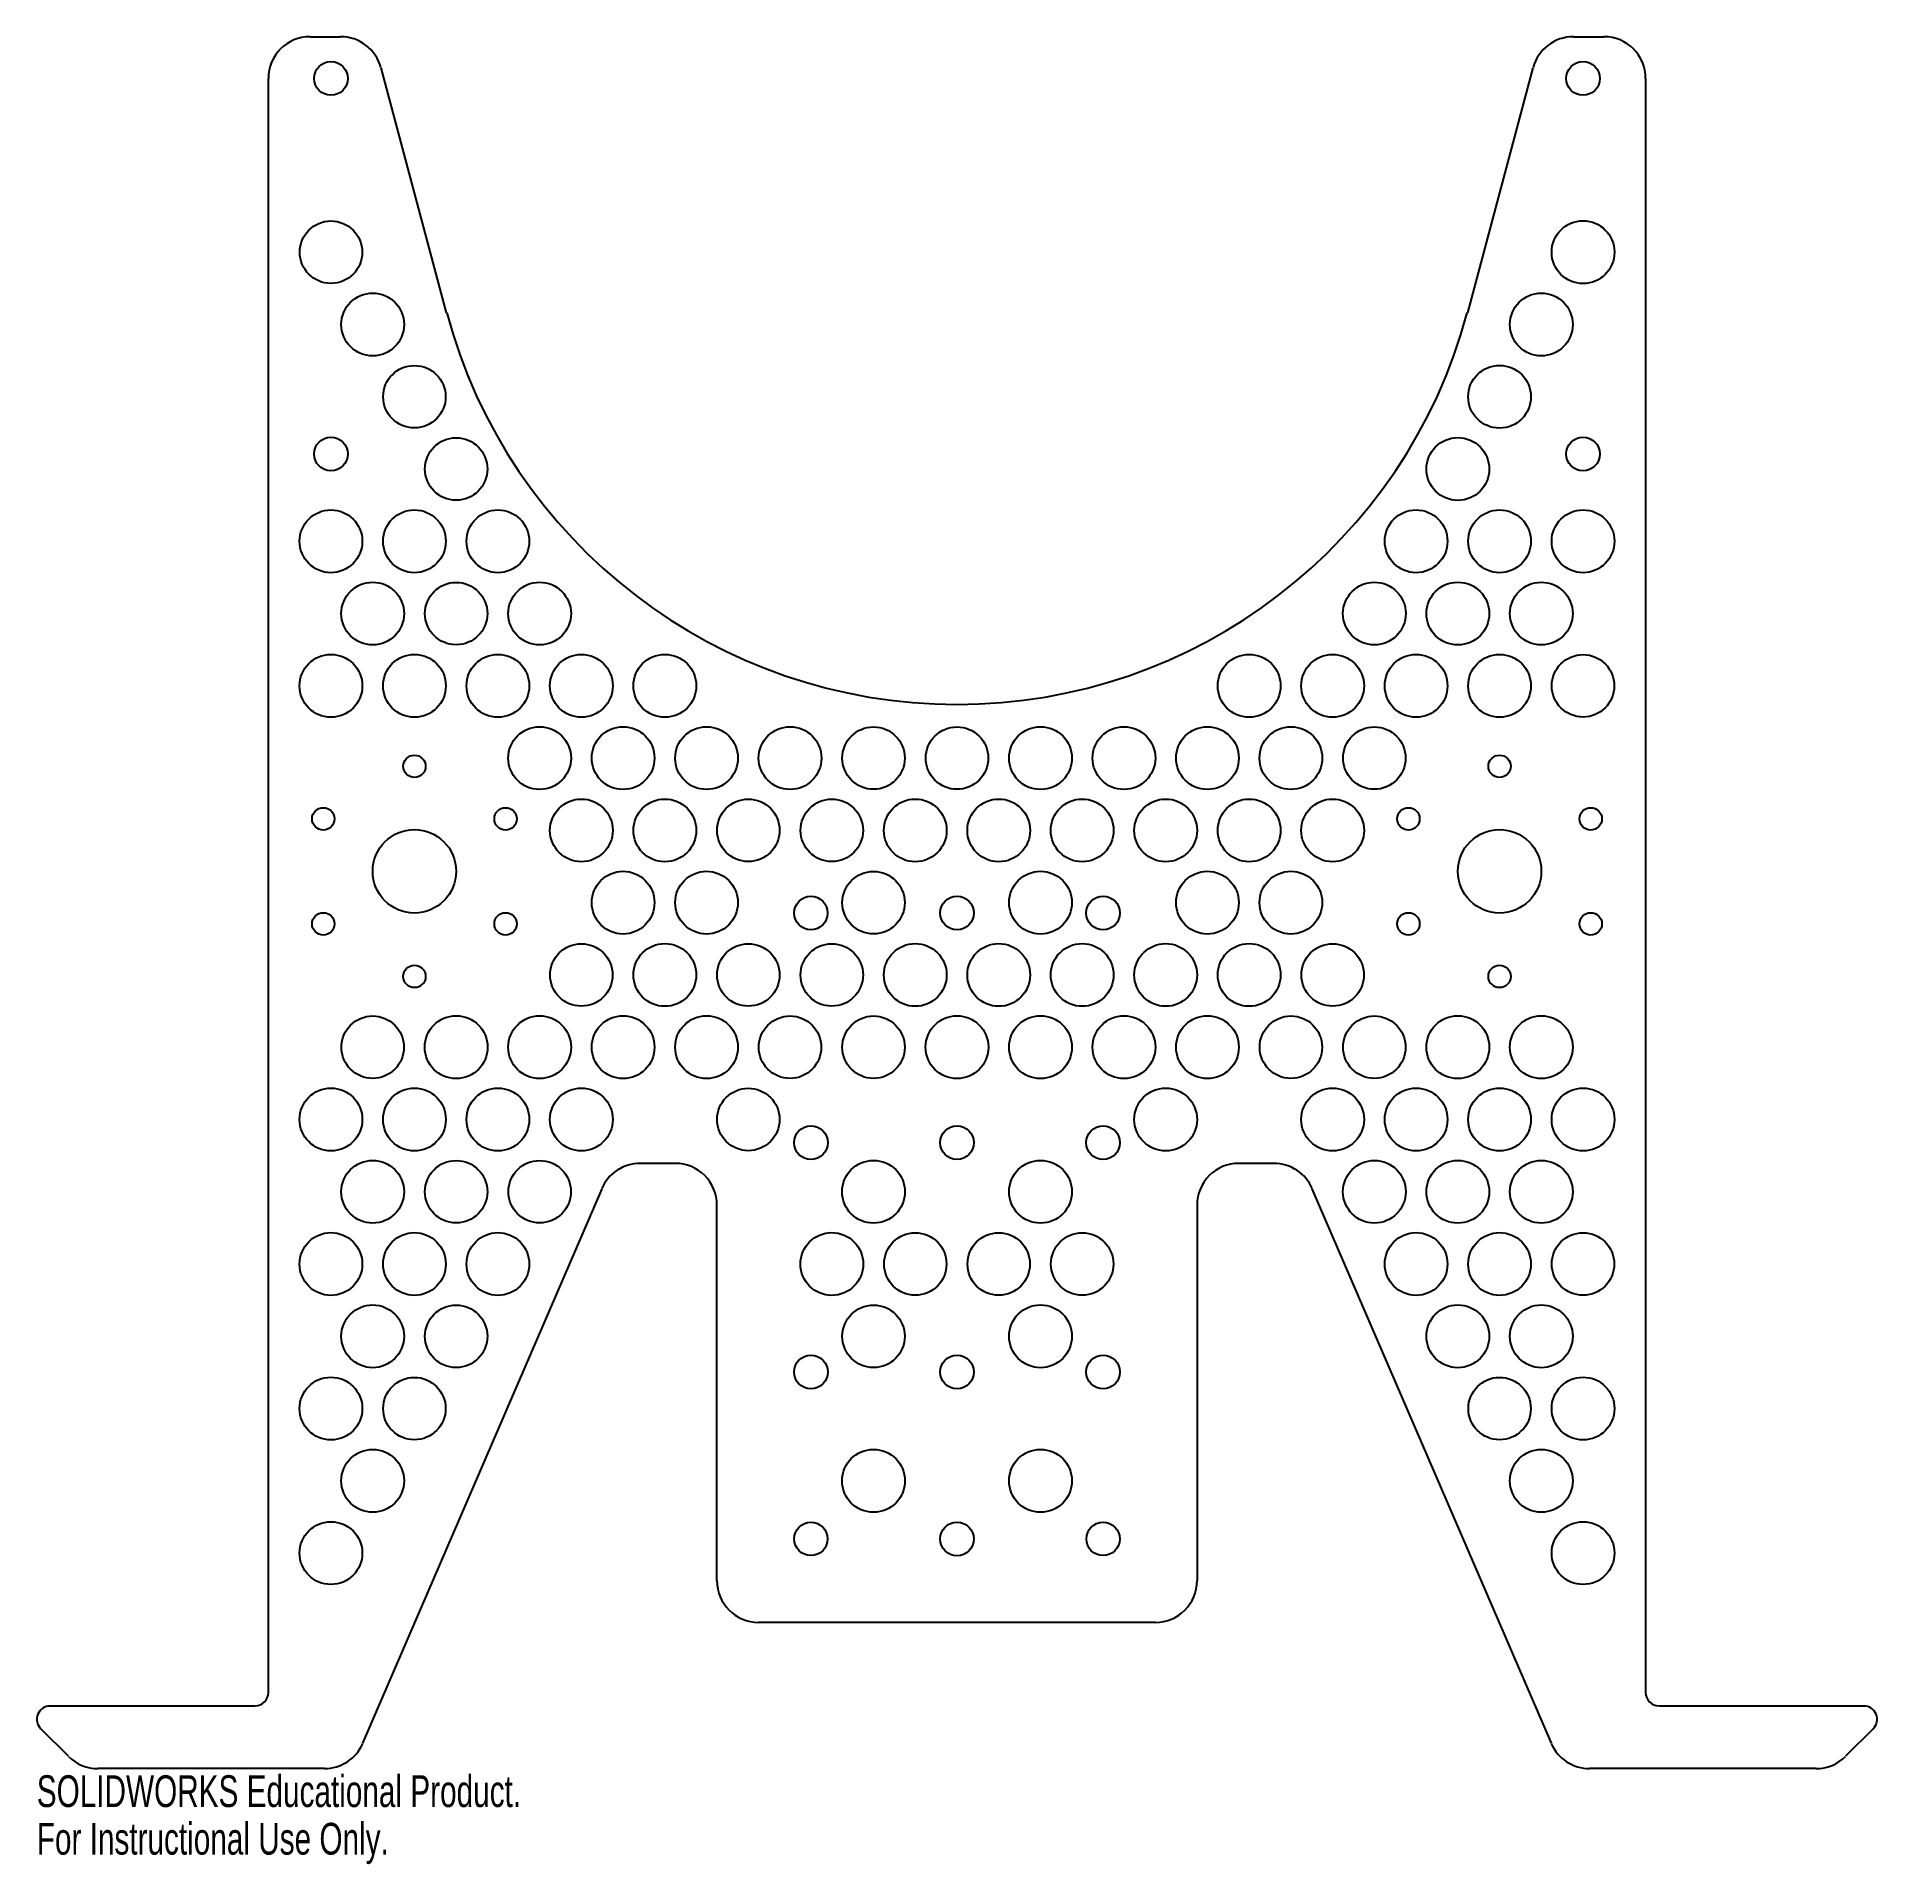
# Model space of a CAD drawing. Header units: inches. Extents: x -5.5 to 5.5, y -5.8 to 5.2.
import ezdxf

# ---------------------------------------------------------------- set-up
doc = ezdxf.new("R2010")
doc.units = ezdxf.units.IN
doc.header["$MEASUREMENT"] = 0
doc.styles.add('SLDTEXTSTYLE0', font='TXT', dxfattribs={"width": 0.7})

msp = doc.modelspace()

# ---------------------------------------------------------------- linework, layer by layer
at = {"color": 7, "linetype": 'Continuous', "lineweight": 25}
for p, q in [((-3.875, 5.188), (-3.692, 5.188)), ((3.692, 5.188), (3.875, 5.188)), ((-3.057, 3.533), (-3.45, 5.002)), ((3.45, 5.002), (3.057, 3.533)), ((-4.125, -4.732), (-4.125, 4.938)), ((4.125, 4.938), (4.125, -4.732)), ((-1.688, -1.562), (-1.898, -1.562)), ((1.898, -1.562), (1.688, -1.562)), ((-2.128, -1.714), (-3.56, -5.036)), ((3.56, -5.036), (2.128, -1.714)), ((-1.438, -4.062), (-1.438, -1.812)), ((1.438, -1.812), (1.438, -4.062)), ((1.188, -4.312), (-1.188, -4.312)), ((-5.432, -4.812), (-4.205, -4.812)), ((4.205, -4.812), (5.432, -4.812)), ((-5.323, -5.114), (-5.488, -4.949)), ((5.488, -4.949), (5.323, -5.114)), ((-3.789, -5.188), (-5.146, -5.188)), ((5.146, -5.188), (3.789, -5.188))]:
    msp.add_line(p, q, dxfattribs=at)
for centre, radius in [((-3.75, 4.938), 0.101), ((3.75, 4.938), 0.101), ((-3.75, 3.897), 0.187), ((3.75, 3.897), 0.188), ((-3.5, 3.464), 0.188), ((3.5, 3.464), 0.188), ((-3.25, 3.031), 0.187), ((3.25, 3.031), 0.188), ((-3.75, 2.688), 0.101), ((-3, 2.598), 0.187), ((3, 2.598), 0.188), ((3.75, 2.688), 0.101), ((-3.75, 2.165), 0.188), ((-3.25, 2.165), 0.188), ((-2.75, 2.165), 0.188), ((2.75, 2.165), 0.188), ((3.25, 2.165), 0.188), ((3.75, 2.165), 0.188), ((-3.5, 1.732), 0.188), ((-3, 1.732), 0.187), ((-2.5, 1.732), 0.188), ((2.5, 1.732), 0.188), ((3, 1.732), 0.188), ((3.5, 1.732), 0.188), ((-3.75, 1.299), 0.188), ((-3.25, 1.299), 0.188), ((-2.75, 1.299), 0.188), ((-2.25, 1.299), 0.188), ((-1.75, 1.299), 0.188), ((1.75, 1.299), 0.188), ((2.25, 1.299), 0.188), ((2.75, 1.299), 0.188), ((3.25, 1.299), 0.188), ((3.75, 1.299), 0.187), ((-2.5, 0.866), 0.188), ((-2, 0.866), 0.188), ((-1.5, 0.866), 0.188), ((-1, 0.866), 0.188), ((-0.5, 0.866), 0.187), ((0, 0.866), 0.187), ((0.5, 0.866), 0.188), ((1, 0.866), 0.188), ((1.5, 0.866), 0.188), ((2, 0.866), 0.188), ((2.5, 0.866), 0.187), ((-3.25, 0.817), 0.0669), ((3.25, 0.817), 0.0669), ((-3.796, 0.502), 0.0669), ((-2.704, 0.502), 0.0669), ((-2.25, 0.433), 0.188), ((-1.75, 0.433), 0.188), ((-1.25, 0.433), 0.187), ((-0.75, 0.433), 0.187), ((-0.25, 0.433), 0.188), ((0.25, 0.433), 0.188), ((0.75, 0.433), 0.188), ((1.25, 0.433), 0.188), ((1.75, 0.433), 0.188), ((2.25, 0.433), 0.188), ((2.704, 0.502), 0.0669), ((3.796, 0.502), 0.0669), ((-3.25, 0.188), 0.25), ((3.25, 0.188), 0.25), ((-2, 0), 0.188), ((-1.5, 0), 0.188), ((-0.5, 0), 0.187), ((0.5, 0), 0.188), ((1.5, 0), 0.188), ((2, 0), 0.188), ((-0.875, -0.062), 0.1), ((0, -0.062), 0.101), ((0.875, -0.062), 0.101), ((-3.796, -0.127), 0.0669), ((-2.704, -0.127), 0.0669), ((2.704, -0.127), 0.0669), ((3.796, -0.127), 0.0669), ((-2.25, -0.433), 0.187), ((-1.75, -0.433), 0.188), ((-1.25, -0.433), 0.187), ((-0.75, -0.433), 0.187), ((-0.25, -0.433), 0.188), ((0.25, -0.433), 0.188), ((0.75, -0.433), 0.188), ((1.25, -0.433), 0.188), ((1.75, -0.433), 0.188), ((2.25, -0.433), 0.187), ((-3.25, -0.442), 0.0669), ((3.25, -0.442), 0.0669), ((-3.5, -0.866), 0.187), ((-3, -0.866), 0.188), ((-2.5, -0.866), 0.188), ((-2, -0.866), 0.188), ((-1.5, -0.866), 0.188), ((-1, -0.866), 0.187), ((-0.5, -0.866), 0.187), ((0, -0.866), 0.188), ((0.5, -0.866), 0.188), ((1, -0.866), 0.188), ((1.5, -0.866), 0.188), ((2, -0.866), 0.187), ((2.5, -0.866), 0.187), ((3, -0.866), 0.188), ((3.5, -0.866), 0.188), ((-3.75, -1.299), 0.188), ((-3.25, -1.299), 0.188), ((-2.75, -1.299), 0.188), ((-2.25, -1.299), 0.188), ((-1.25, -1.299), 0.187), ((1.25, -1.299), 0.188), ((2.25, -1.299), 0.188), ((2.75, -1.299), 0.188), ((3.25, -1.299), 0.188), ((3.75, -1.299), 0.188), ((-0.875, -1.438), 0.101), ((0, -1.438), 0.101), ((0.875, -1.438), 0.101), ((-3.5, -1.732), 0.188), ((-3, -1.732), 0.187), ((-2.5, -1.732), 0.187), ((-0.5, -1.732), 0.188), ((0.5, -1.732), 0.188), ((2.5, -1.732), 0.188), ((3, -1.732), 0.188), ((3.5, -1.732), 0.188), ((-3.75, -2.165), 0.188), ((-3.25, -2.165), 0.188), ((-2.75, -2.165), 0.188), ((-0.75, -2.165), 0.188), ((-0.25, -2.165), 0.187), ((0.25, -2.165), 0.187), ((0.75, -2.165), 0.187), ((2.75, -2.165), 0.188), ((3.25, -2.165), 0.188), ((3.75, -2.165), 0.187), ((-3.5, -2.598), 0.188), ((-3, -2.598), 0.187), ((-0.5, -2.598), 0.187), ((0.5, -2.598), 0.188), ((3, -2.598), 0.188), ((3.5, -2.598), 0.188), ((-0.875, -2.812), 0.101), ((0, -2.812), 0.101), ((0.875, -2.812), 0.101), ((-3.75, -3.031), 0.188), ((-3.25, -3.031), 0.187), ((3.25, -3.031), 0.187), ((3.75, -3.031), 0.188), ((-3.5, -3.464), 0.188), ((-0.5, -3.464), 0.188), ((0.5, -3.464), 0.188), ((3.5, -3.464), 0.188), ((-3.75, -3.897), 0.188), ((-0.875, -3.812), 0.1), ((0, -3.812), 0.101), ((0.875, -3.812), 0.1), ((3.75, -3.897), 0.188)]:
    msp.add_circle(centre, radius, dxfattribs=at)
for centre, radius, start, end in [((-3.875, 4.938), 0.25, 90, 180), ((-3.692, 4.938), 0.25, 15, 90), ((3.692, 4.938), 0.25, 90, 165), ((3.875, 4.938), 0.25, 0, 90), ((0, 4.352), 3.164, 195, 345), ((-1.898, -1.812), 0.25, 90, 156.6823), ((-1.688, -1.812), 0.25, 0, 90), ((1.688, -1.812), 0.25, 90, 180), ((1.898, -1.812), 0.25, 23.3177, 90), ((-1.188, -4.062), 0.25, 180, 270), ((1.188, -4.062), 0.25, 270, 0), ((-4.205, -4.732), 0.08, 270, 0), ((4.205, -4.732), 0.08, 180, 270), ((-5.432, -4.893), 0.08, 90, 225), ((5.432, -4.893), 0.08, 315, 90), ((-3.789, -4.938), 0.25, 270, 336.6823), ((3.789, -4.938), 0.25, 203.3177, 270), ((-5.146, -4.938), 0.25, 225, 270), ((5.146, -4.938), 0.25, 270, 315)]:
    msp.add_arc(centre, radius, start, end, dxfattribs=at)

# ---------------------------------------------------------------- texts
at = {"color": 7, "linetype": 'Continuous', "char_height": 0.1903, "attachment_point": 1, "style": 'SLDTEXTSTYLE0'}
for s, insert in [('SOLIDWORKS Educational Product.', (-5.512, -5.228)), ('For Instructional Use Only.', (-5.512, -5.513))]:
    msp.add_mtext(s, dxfattribs=dict(at, insert=insert))

doc.saveas('drawing.dxf')
